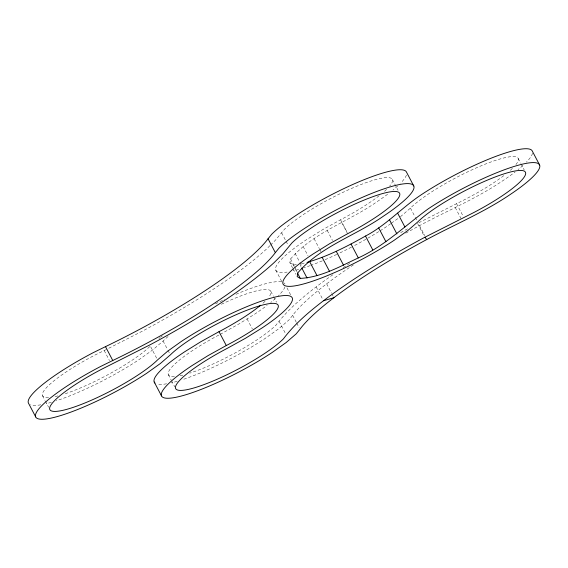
<?xml version="1.0" encoding="UTF-8"?>
<svg xmlns="http://www.w3.org/2000/svg" width="568" height="568" viewBox="0 0 568 568"><rect width="100%" height="100%" fill="white"/><g stroke="black" fill="none" stroke-linecap="round" stroke-linejoin="round"><path stroke-width="0.43" stroke-dasharray="2.84 2.13" d="M292.705 268.124L289.879 262.736L290.596 258.937C313.245 232.489 348.326 221.839 376.243 202.236A79.662 14.654 -27.7 0 0 389.307 192.95M270.546 245.049L275.388 240.236L284.625 229.11A63.73 11.722 -27.7 0 1 357.073 186.105A63.73 11.722 -27.7 0 1 389.605 186.19M332.884 274.742A188.746 34.719 -27.7 0 0 316.191 286.89C301.537 298.136 287.273 310.199 276.091 325.024A63.73 11.722 -27.7 0 1 189.705 373.155M353.452 264.858A172.935 31.815 -27.7 0 0 292.669 315.375L288.906 319.99L278.888 328.645L265.192 338.414A79.662 14.654 -27.7 0 1 182.832 379.53M269.942 245.653L267.045 248.528A188.746 34.719 -27.7 0 1 143.172 330.739L106.543 349.384M158.955 338.542L160.297 337.392M168.078 336.512A63.73 11.722 -27.7 0 0 163.094 341.006L153.076 349.654L139.373 359.43A79.662 14.654 -27.7 0 1 56.232 400.802M400.426 216.742L410.444 208.094A63.73 11.722 -27.7 0 1 482.118 165.409A63.73 11.722 -27.7 0 1 515.929 164.557M160.985 336.895L162.377 335.901M390.72 223.671L386.73 226.518A79.662 14.654 -27.7 0 1 379.53 231.155M391.387 223.196L399.034 217.736M379.126 195.768A63.73 11.722 -27.7 0 1 340.544 219.766L322.468 229.763L306.017 240.001A79.662 14.654 -27.7 0 0 287.096 272.072M220.178 334.367L238.255 324.371L254.705 314.132A79.662 14.654 -27.7 0 0 267.13 305.343M418.808 222.741L466.363 198.757A63.73 11.722 -27.7 0 0 504.349 175.214M405.751 233.164A172.935 31.815 -27.7 0 1 419.518 225.645C447.03 210.827 476.048 198.736 502.055 181.227A79.662 14.654 -27.7 0 0 515.126 171.941M48.607 397.529A63.73 11.722 -27.7 0 1 94.359 355.376L105.762 349.767M301.43 263.772L306.408 262.551M289.879 262.736L293.01 264.525L296.389 264.354M518.193 158.486L520.622 163.108M521.026 163.882L524.264 170.045M456.523 203.593L463.396 216.685M455.224 207.498L460.889 218.282M410.444 208.094L414.889 216.571M415.293 217.338L417.317 221.193M419.518 225.645L424.779 235.656M417.551 223.394L424.019 235.72M392.381 179.502L398.04 190.287M340.544 219.766L347.02 232.092M341.709 222.464L348.589 235.564M327.246 230.466L332.507 240.477M314.09 238.652L319.344 248.663M319.748 249.437L320.963 251.745M326.65 283.815L331.506 293.06M331.911 293.834L333.125 296.141M303.127 246.469L307.984 255.714M316.191 286.89L323.064 299.982M295.111 253.392L299.563 261.862M299.968 262.636L301.991 266.484M300.181 264.951L300.99 266.491M281.614 232.802L285.661 240.505M286.066 241.272L288.09 245.127M290.596 258.937L294.231 265.874M294.636 266.64L297.064 271.263M293.01 264.525L293.819 266.065M295.431 269.147L296.645 271.454M293.109 268.898L295.942 274.287M286.989 287.884L290.631 294.813M275.75 270.105L281.82 281.657M292.669 315.375L296.311 322.312M296.716 323.078L299.137 327.7M270.844 291.398L273.272 296.02M273.677 296.794L276.51 302.183M279.101 321.332L285.576 333.657M247.073 318.882L252.334 328.893M163.094 341.006L167.539 349.476M167.943 350.25L169.562 353.331M168.341 374.631L171.174 380.027M171.579 380.794L174.809 386.957M150.683 346.807L156.747 358.365M104.2 350.541L109.461 360.559M42.522 395.647L44.95 400.27M45.355 401.036L48.592 407.199M177.173 381.298A79.662 14.654 -27.7 0 1 171.124 382.896M166.587 383.812A79.662 14.654 -27.7 0 1 158.131 384.238M221.399 304.256A63.73 11.722 -27.7 0 1 268.572 297.462M265.071 301.267A63.73 11.722 -27.7 0 1 262.004 304.058M51.361 402.314A79.662 14.654 -27.7 0 1 46.122 403.713M40.775 404.821A79.662 14.654 -27.7 0 1 30.487 404.799M406.44 175.036A79.662 14.654 -27.7 0 1 400.653 183.109M397.699 185.963A79.662 14.654 -27.7 0 1 392.992 190.031M532.479 153.197A79.662 14.654 -27.7 0 1 526.465 162.1M522.901 165.515A79.662 14.654 -27.7 0 1 518.066 169.619M343.164 267.713A188.746 34.719 -27.7 0 1 351.102 262.48M400.674 232.639A188.746 34.719 -27.7 0 1 408.307 228.407M512.421 168.362A63.73 11.722 -27.7 0 1 509.361 171.153M378.778 231.623A79.662 14.654 -27.7 0 1 366.623 238.865M365.884 239.291A79.662 14.654 -27.7 0 1 352.195 246.746M351.436 247.144A79.662 14.654 -27.7 0 1 337.52 254.052M336.753 254.414A79.662 14.654 -27.7 0 1 323.121 260.506M322.319 260.84A79.662 14.654 -27.7 0 1 310.937 265.334M310.092 265.646A79.662 14.654 -27.7 0 1 303.589 267.89M298.711 269.402A79.662 14.654 -27.7 0 1 293.478 270.801M386.609 189.371A63.73 11.722 -27.7 0 1 384.202 191.586M149.739 346.565A63.73 11.722 -27.7 0 1 64.667 393.915M57.879 395.91A63.73 11.722 -27.7 0 1 53.868 396.833M284.909 286.939A79.662 14.654 -27.7 0 1 278.419 295.708M275.544 298.42A79.662 14.654 -27.7 0 1 270.716 302.531M215.457 303.844A79.662 14.654 -27.7 0 1 224.729 299.364M235.99 294.309A79.662 14.654 -27.7 0 1 283.602 282.587M284.192 282.999A79.662 14.654 -27.7 0 1 284.966 284.028M182.853 375.114A63.73 11.722 -27.7 0 1 179.68 375.817M174.426 376.52A63.73 11.722 -27.7 0 1 219.404 334.765"/><path stroke-width="0.85" d="M35.677 416.884L28.4 403.017A79.662 14.654 -27.7 0 1 93.195 352.678L105.499 346.636A172.935 31.815 -27.7 0 0 268.053 238.759L271.809 234.144A79.662 14.654 -27.7 0 1 348.532 186.41A79.662 14.654 -27.7 0 1 406.503 172.132L413.781 185.999M275.331 252.625L279.094 248.01A79.662 14.654 -27.7 0 1 388.981 187.248A79.662 14.654 -27.7 0 1 383.521 216.103C355.603 235.706 320.529 246.356 297.873 272.803L297.156 276.602L300.287 278.391C321.069 277.369 339.841 266.513 358.316 257.915C384.777 245.88 405.389 225.34 428.627 208.57A79.662 14.654 -27.7 0 1 527.225 163.179A79.662 14.654 -27.7 0 1 509.333 195.094C483.325 212.602 454.308 224.694 426.795 239.511A172.935 31.815 -27.7 0 0 299.947 329.241L296.191 333.856L286.173 342.511L272.47 352.281A79.662 14.654 -27.7 0 1 173.872 397.678A79.662 14.654 -27.7 0 1 191.757 365.764L208.207 355.525L226.291 345.536A63.73 11.722 -27.7 0 0 268.224 303.816A63.73 11.722 -27.7 0 0 170.372 354.872L160.353 363.52L146.658 373.297A79.662 14.654 -27.7 0 1 39.597 419.113A79.662 14.654 -27.7 0 1 100.472 366.545L112.776 360.502A172.935 31.815 -27.7 0 0 275.331 252.625L268.053 238.759M307.231 262.345C327.764 256.388 346.934 246.519 365.494 236.054C386.283 225.226 401.952 207.498 421.342 194.703A79.662 14.654 -27.7 0 1 532.322 151.116L539.6 164.983M323.469 300.756C308.814 312.002 294.558 324.065 283.375 338.89A63.73 11.722 -27.7 0 1 185.516 389.946A63.73 11.722 -27.7 0 1 227.456 348.234L245.532 338.237L261.983 327.999A79.662 14.654 -27.7 0 0 279.875 296.084A79.662 14.654 -27.7 0 0 181.27 341.482L167.574 351.258L157.556 359.906A63.73 11.722 -27.7 0 1 59.704 410.955A63.73 11.722 -27.7 0 1 101.636 369.243L150.449 344.606A188.746 34.719 -27.7 0 0 274.323 262.395L282.665 254.102L291.909 242.976A63.73 11.722 -27.7 0 1 389.762 191.92A63.73 11.722 -27.7 0 1 347.822 233.633L329.745 243.629L313.295 253.868A79.662 14.654 -27.7 0 0 295.403 285.782A79.662 14.654 -27.7 0 0 394.007 240.385L407.703 230.608L417.721 221.96A63.73 11.722 -27.7 0 1 515.574 170.904A63.73 11.722 -27.7 0 1 473.641 212.624L424.829 237.261A188.746 34.719 -27.7 0 0 323.469 300.756L333.934 297.682M260.613 305.236A63.73 11.722 -27.7 0 1 219.007 331.669L200.93 341.666L184.479 351.897A79.662 14.654 -27.7 0 0 154.993 383.038M424.829 237.261L426.795 239.511M397.628 213.128L404.906 226.994M389.62 220.05L396.897 233.917M378.657 227.867L385.935 241.734M365.494 236.054L372.778 249.92M351.031 244.048L358.316 257.915M336.249 251.312L343.534 265.178M322.162 257.347L329.44 271.206M309.716 261.734L317.001 275.601M301.8 268.032L307.054 278.05M297.454 272.995L300.287 278.391M219.007 331.669L226.291 345.536M154.219 382.001L161.497 395.868M105.499 346.636L112.776 360.502"/></g></svg>
